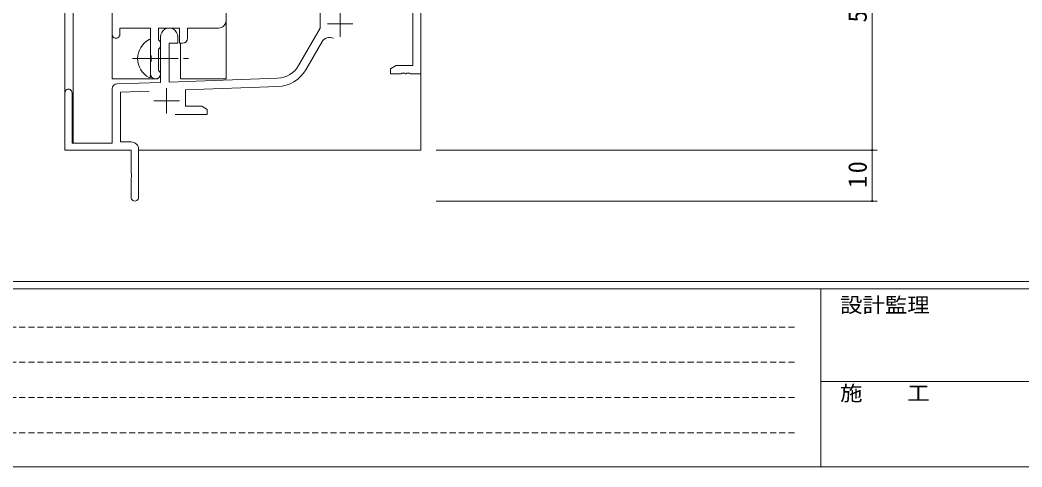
# Model space of a CAD drawing. Units: millimetres on the paper. Extents: x -420 to 373, y -297 to 267.
# Drawn here: x -317.5 to -120.6, y -297 to -209.2 of the extents above; entities that cross this region are included whole.
import ezdxf
from ezdxf.enums import TextEntityAlignment as Align

# ---------------------------------------------------------------- set-up
doc = ezdxf.new("R2010")
doc.units = ezdxf.units.MM
doc.linetypes.add('CHAIN2', pattern=[12, 9, -1, 1, -1])
doc.linetypes.add('DASHED1', pattern=[1.8, 1.2, -0.6])
for name, color, linetype, lineweight in [('0-1_YKK_ZWAK', 7, 'Continuous', 9), ('0-3_YKK_12', 2, 'Continuous', 9), ('0-4_YKK_D', 6, 'Continuous', 9), ('0-6_YKK_13', 4, 'Continuous', 9), ('0-7_YKK_11', 7, 'Continuous', 9)]:
    doc.layers.add(name, color=color, linetype=linetype, lineweight=lineweight)
doc.styles.add('ＭＳ ゴシック', font='')
doc.styles.get('ＭＳ ゴシック').set_extended_font_data('MS Gothic')

msp = doc.modelspace()

# ---------------------------------------------------------------- linework, layer by layer
at = {"layer": '0-1_YKK_ZWAK'}
for p, q in [((352.3, -260.6), (-417.7, -260.6)), ((314.5, -262), (-417.7, -262)), ((-160.1, -262), (-160.1, -297)), ((-160.1, -280.199), (-31.3, -280.199)), ((-417.7, -297), (314.5, -297))]:
    msp.add_line(p, q, dxfattribs=at)
at = {"layer": '0-1_YKK_ZWAK', "linetype": 'DASHED1'}
for p, q in [((-413.101, -269.512), (-164.909, -269.512)), ((-413.101, -276.441), (-164.909, -276.441)), ((-413.101, -283.37), (-164.909, -283.37)), ((-413.101, -290.298), (-164.909, -290.298))]:
    msp.add_line(p, q, dxfattribs=at)
at = {"layer": '0-3_YKK_12'}
for p, q in [((-277.022, -55.031), (-277.022, -220.781)), ((-299.422, -220.781), (-299.421, -146.081)), ((-308.721, -147.969), (-308.721, -223.481)), ((-307.091, -147.969), (-307.091, -233.381)), ((-238.721, -182.781), (-238.721, -234.781)), ((-286.021, -220.781), (-286.021, -213.765)), ((-299.422, -220.781), (-290.421, -220.781)), ((-290.421, -220.781), (-290.421, -220.646)), ((-286.021, -220.781), (-277.022, -220.781)), ((-294.221, -234.781), (-238.721, -234.781))]:
    msp.add_line(p, q, dxfattribs=at)
at = {"layer": '0-4_YKK_D'}
for p, q in [((-150.024, -179.781), (-150.024, -234.781)), ((-235.721, -234.781), (-149.024, -234.781)), ((-235.721, -234.781), (-149.024, -234.781)), ((-150.024, -234.781), (-150.024, -244.781)), ((-235.721, -244.781), (-149.024, -244.781))]:
    msp.add_line(p, q, dxfattribs=at)
for centre, start, end in [((-150.024, -234.781), 90, 270), ((-150.024, -234.781), 90, 270), ((-150.024, -234.781), 270, 90), ((-150.024, -234.781), 270, 90), ((-150.024, -244.781), 90, 270), ((-150.024, -244.781), 270, 90)]:
    msp.add_arc(centre, 0.106, start, end, dxfattribs=at)
at = {"layer": '0-6_YKK_13'}
msp.add_line((-291.922, -220.377), (-291.922, -213.186), dxfattribs=at)
at = {"layer": '0-6_YKK_13', "linetype": 'CHAIN2'}
msp.add_line((-295.422, -216.781), (-283.434, -216.781), dxfattribs=at)
at = {"layer": '0-6_YKK_13'}
for centre, radius, start, end in [((-290.222, -216.781), 4.2, 117.28096, 242.71902), ((-292.076, -213.186), 0.154, 0, 117.28096), ((-292.076, -220.377), 0.154, 242.71902, 0)]:
    msp.add_arc(centre, radius, start, end, dxfattribs=at)
at = {"layer": '0-7_YKK_11'}
for p, q in [((-254.621, -207.481), (-254.621, -212.481)), ((-257.121, -209.981), (-252.121, -209.981)), ((-261.364, -218.965), (-258.228, -213.533)), ((-288.721, -222.581), (-288.721, -227.581)), ((-291.221, -225.081), (-286.221, -225.081)), ((-294.221, -244.031), (-294.221, -234.651))]:
    msp.add_line(p, q, dxfattribs=at)
for points in [[(-299.422, -212.031), (-299.422, -145.781)], [(-251.223, -207.581), (-240.351, -207.581), (-240.351, -218.151), (-243.63, -218.151), (-244.721, -218.781), (-244.721, -219.781), (-242.68, -219.781), (-242.496, -219.661), (-241.947, -219.661), (-241.763, -219.781), (-241.68, -219.781), (-241.496, -219.661), (-240.947, -219.661), (-240.763, -219.781), (-238.721, -219.781), (-238.721, -179.781)], [(-277.022, -191.781), (-277.022, -209.281)], [(-270.521, -204.381), (-270.521, -198.981), (-258.521, -198.981), (-258.521, -210.781), (-262.776, -218.15)], [(-289.922, -212.481), (-289.922, -221.45), (-298.456, -221.748)], [(-291.922, -219.781), (-291.922, -217.452), (-291.779, -217.26), (-291.779, -216.302), (-291.922, -216.111), (-291.922, -210.781), (-297.922, -210.781), (-297.922, -212.031)], [(-285.592, -213.781), (-286.222, -213.781), (-286.222, -210.781), (-290.292, -210.781), (-290.292, -213.099), (-290.144, -213.292), (-289.922, -213.581), (-289.922, -214.481), (-290.144, -214.771), (-290.292, -214.964), (-290.292, -219.099), (-290.144, -219.292), (-289.922, -219.581), (-289.922, -219.781)], [(-266.931, -220.647), (-288.221, -221.39), (-288.221, -213.781), (-286.521, -213.781), (-286.521, -212.481)], [(-278.522, -210.781), (-284.592, -210.781), (-284.592, -212.781)], [(-287.072, -227.781), (-280.721, -227.781), (-280.721, -226.781), (-281.813, -226.151), (-285.021, -226.151), (-285.021, -222.909), (-266.874, -222.276)], [(-308.721, -223.481), (-308.721, -234.781), (-295.721, -234.781), (-295.721, -239.323), (-295.601, -239.506), (-295.601, -240.056), (-295.721, -240.24), (-295.721, -244.031)], [(-299.421, -222.747), (-299.421, -233.381), (-307.322, -233.381), (-307.322, -223.481)], [(-295.721, -233.151), (-297.792, -233.151), (-297.792, -223.355), (-292.154, -223.159)]]:
    msp.add_lwpolyline(points, dxfattribs=at)
for centre, radius, start, end in [((-278.522, -209.281), 1.5, 270, 359.99998), ((-298.672, -212.031), 0.75, 179.99998, 0), ((-288.221, -212.481), 1.7, 359.99998, 180), ((-256.669, -214.433), 1.8, 65.29866, 149.99998), ((-285.592, -212.781), 1, 270, 359.99998), ((-267.106, -215.65), 5, 271.99998, 329.99998), ((-290.922, -219.781), 1, 180, 269.99998), ((-290.922, -219.781), 1, 270, 359.99998), ((-267.106, -215.65), 6.63, 271.99998, 329.99998), ((-298.421, -222.747), 1, 91.99997, 179.99998), ((-308.021, -223.481), 0.7, 359.99998, 180), ((-295.721, -234.651), 1.5, 0, 89.99998), ((-294.971, -244.031), 0.75, 179.99998, 0)]:
    msp.add_arc(centre, radius, start, end, dxfattribs=at)

# ---------------------------------------------------------------- texts
at = {"layer": '0-1_YKK_ZWAK', "style": 'ＭＳ ゴシック', "width": 1.1}
for s, p in [('設計監理', (-156.331, -267.533)), ('施\u3000\u3000工', (-156.331, -284.854))]:
    msp.add_text(s, height=2.933, dxfattribs=at).set_placement(p, align=Align.BOTTOM_LEFT)
at = {"layer": '0-4_YKK_D', "color": 3, "char_height": 3.666, "attachment_point": 7, "rotation": 90, "style": 'ＭＳ ゴシック'}
for s, insert in [('\\T1.21;\\W0.95;55', (-151.024, -209.681)), ('\\T1.21;\\W0.95;10', (-151.024, -242.181))]:
    msp.add_mtext(s, dxfattribs=dict(at, insert=insert))

doc.saveas('drawing.dxf')
